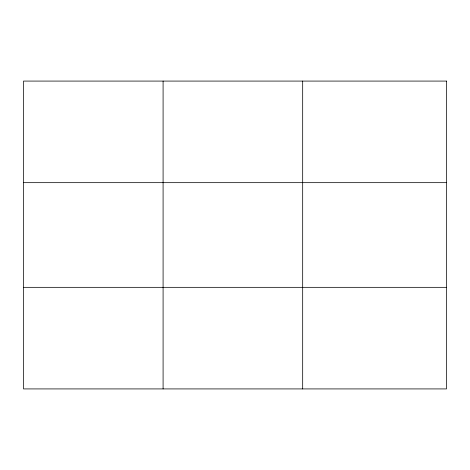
<?xml version="1.0" encoding="UTF-8"?>
<svg xmlns="http://www.w3.org/2000/svg" width="470" height="470" viewBox="0 0 470 470"><rect width="100%" height="100%" fill="white"/><g stroke="black" fill="none" stroke-linecap="round" stroke-linejoin="round"><path stroke-width="0.7" d="M163.09 388.919L163.09 81.081M302.68 388.919L302.68 81.081M23.5 182.666L446.5 182.666M23.5 287.334L446.5 287.334M446.5 81.081L446.5 388.919L23.5 388.919L23.5 81.081L446.5 81.081"/></g></svg>
